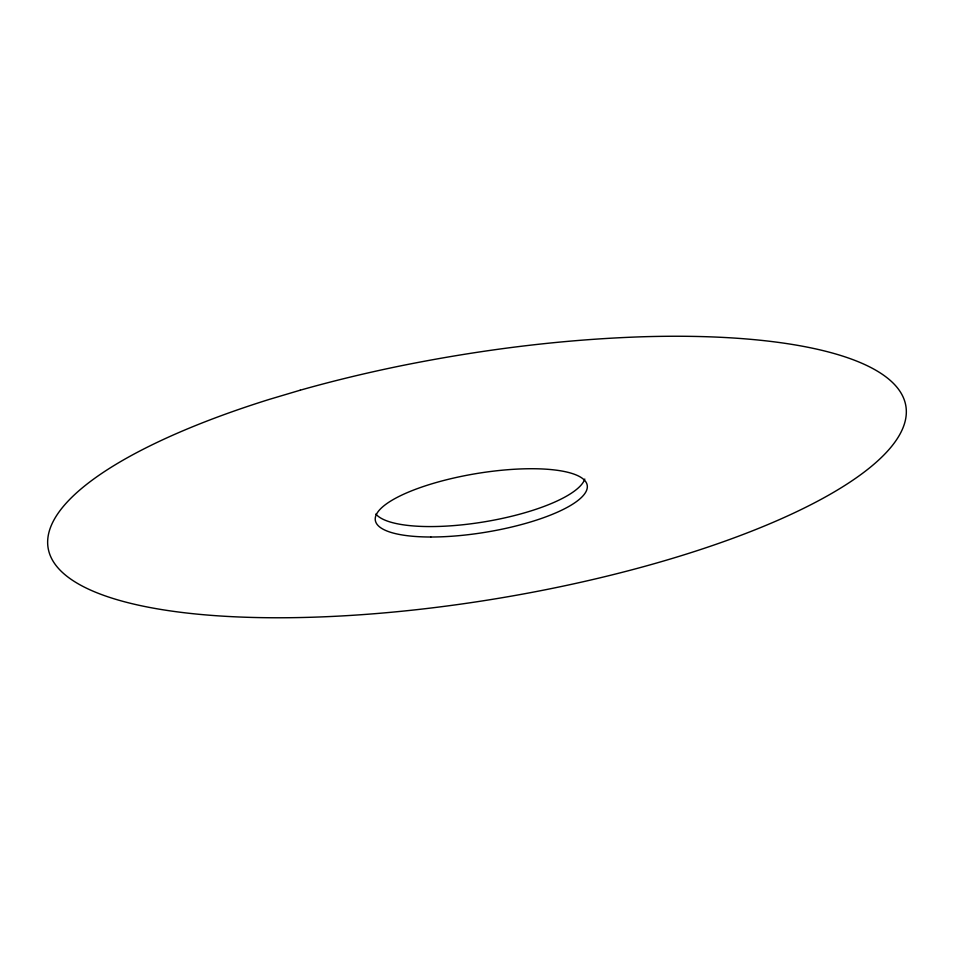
<?xml version="1.0" encoding="UTF-8"?>
<svg xmlns="http://www.w3.org/2000/svg" width="954" height="954" viewBox="0 0 954 954"><rect width="100%" height="100%" fill="white"/><g stroke="black" fill="none" stroke-linecap="round" stroke-linejoin="round"><path stroke-width="1.43" d="M584.79 479.051A107.206 30.278 -9.4 0 1 485.097 521.707A107.206 30.278 -9.4 0 1 375.876 514.039M300.224 390.198L269.1 399.452A434.702 123.197 -9.4 0 0 156.695 608.735A434.702 123.197 -9.4 0 0 826.724 496.235A434.702 123.197 -9.4 0 0 642.412 336.774C561.19 339.493 480.315 349.784 400.692 365.859A434.702 123.197 -9.4 0 0 300.224 390.198M430.803 537.007A107.397 29.693 -9.4 0 0 587.294 485.86A107.397 29.693 -9.4 0 0 425.734 485.729A107.397 29.693 -9.4 0 0 430.803 537.007"/></g></svg>
